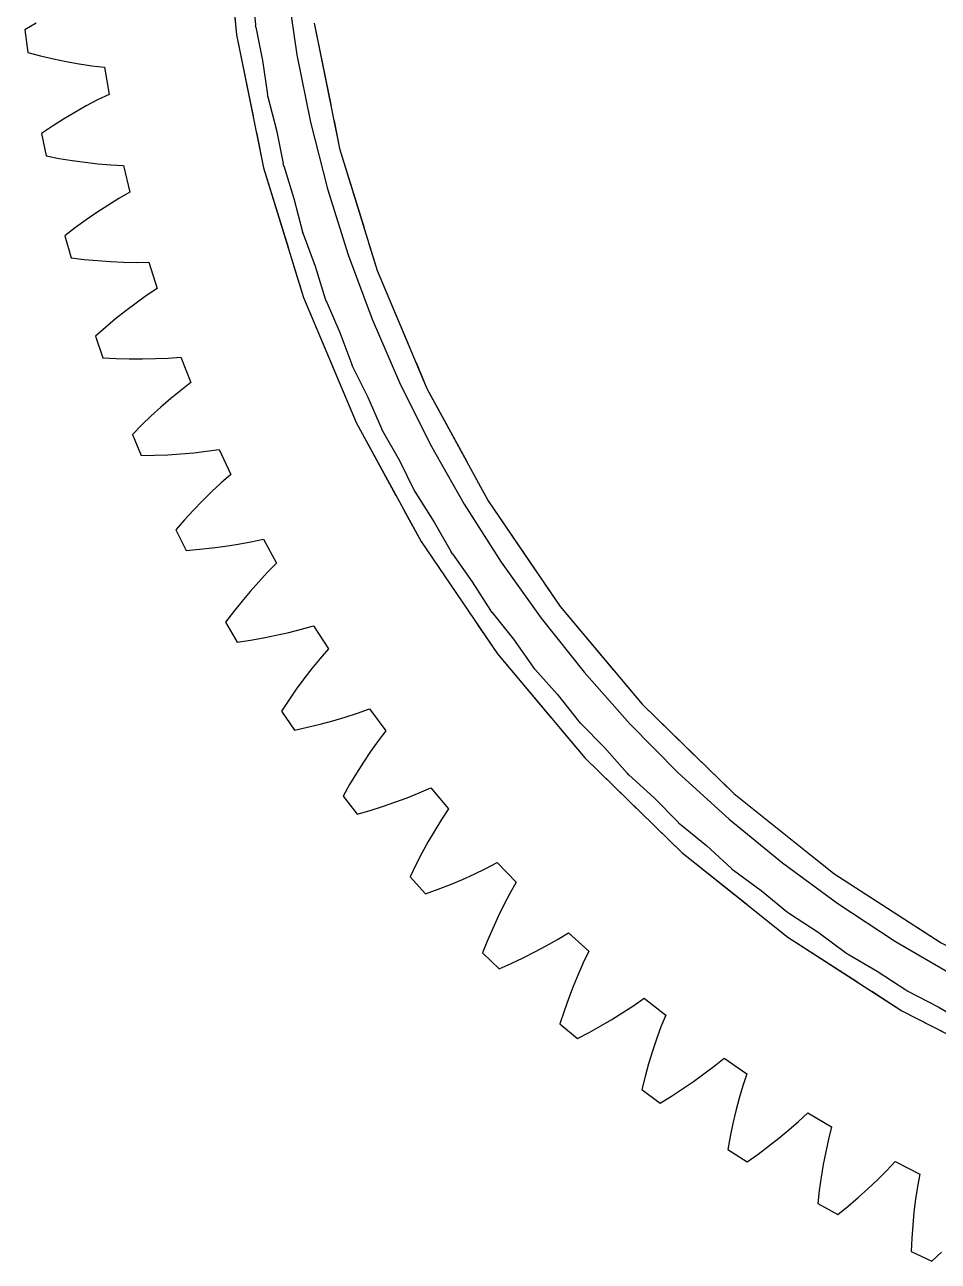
# Model space of a CAD drawing. Header units: millimetres. Extents: x -37 to 135, y -32 to 86.
# Drawn here: x -23.81 to -9.85, y 38.84 to 57.73 of the extents above; entities that cross this region are included whole.
import ezdxf

# ---------------------------------------------------------------- set-up
doc = ezdxf.new("R2010")
doc.units = ezdxf.units.MM
doc.linetypes.add('DASHED', pattern=[1.524, 1.27, -0.254])
doc.layers.add('HIDDEN', color=8, linetype='DASHED')
doc.layers.add('VISIBLE', color=7, linetype='CONTINUOUS')

msp = doc.modelspace()

# ---------------------------------------------------------------- linework, layer by layer
at = {"layer": 'HIDDEN'}
for points in [[(-20.77621, 59.64493), (-20.56973, 57.58144), (-20.15881, 55.54876), (-19.54755, 53.5671), (-18.74201, 51.65615), (-17.75021, 49.8349), (-16.582, 48.12145), (-15.24899, 46.53283), (-13.76443, 45.08483), (-12.14307, 43.79184), (-10.40103, 42.66671), (-8.55562, 41.72062), (-6.62518, 40.96298), (-4.6289, 40.40131), (-2.58661, 40.0412), (-0.51861, 39.88623), (1.55454, 39.93793), (3.61224, 40.19579)], [(-20.33155, 58.25502), (-20.2833, 57.73434)], [(-20.33155, 58.25502), (-20.2833, 57.73434)], [(-19.80179, 58.31825), (-19.64945, 57.2765)], [(-19.80179, 58.31825), (-19.64945, 57.2765)], [(-23.63227, 57.75766), (-23.80865, 57.65719)], [(-23.80865, 57.65719), (-23.7618, 57.30886)], [(-20.2833, 57.73434), (-20.2852, 57.73396)], [(-20.2833, 57.73434), (-20.2852, 57.73396)], [(-20.2852, 57.73396), (-20.28161, 57.71607)], [(-20.2852, 57.73396), (-20.28161, 57.71607)], [(-20.28161, 57.71607), (-20.27992, 57.6979)], [(-20.28161, 57.71607), (-20.27992, 57.6979)], [(-20.278, 57.69808), (-20.27992, 57.6979)], [(-20.278, 57.69808), (-20.27992, 57.6979)], [(-20.278, 57.69808), (-20.17514, 57.18539)], [(-20.278, 57.69808), (-20.17514, 57.18539)], [(-19.38313, 57.76029), (-18.99592, 55.84487), (-18.41992, 53.97752), (-17.66085, 52.17681), (-16.72627, 50.46062), (-15.62544, 48.84601), (-14.36933, 47.34904), (-12.97041, 45.98457), (-11.44258, 44.76616), (-9.80103, 43.70594), (-8.06208, 42.81443), (-6.243, 42.10049), (-4.36187, 41.57122), (-2.43739, 41.23189), (-0.48869, 41.08585), (1.46486, 41.13457), (3.40386, 41.37756)], [(-23.7618, 57.30886), (-23.56515, 57.25856)], [(-23.56515, 57.25856), (-23.36896, 57.21309)], [(-19.64945, 57.2765), (-19.44235, 56.24424)], [(-19.64945, 57.2765), (-19.44235, 56.24424)], [(-23.36896, 57.21309), (-23.17331, 57.17266)], [(-23.17331, 57.17266), (-22.97825, 57.13748)], [(-22.97825, 57.13748), (-22.78389, 57.10785)], [(-22.78389, 57.10785), (-22.59032, 57.08417)], [(-22.59032, 57.08417), (-22.5205, 56.67024)], [(-20.17514, 57.18539), (-20.09948, 56.66799)], [(-20.17514, 57.18539), (-20.09948, 56.66799)], [(-22.69559, 56.58437), (-22.86948, 56.49263)], [(-22.5205, 56.67024), (-22.69559, 56.58437)], [(-20.09948, 56.66799), (-20.10135, 56.66751)], [(-20.09948, 56.66799), (-20.10135, 56.66751)], [(-20.10135, 56.66751), (-20.09682, 56.64984)], [(-20.10135, 56.66751), (-20.09682, 56.64984)], [(-20.09682, 56.64984), (-20.09418, 56.63178)], [(-20.09682, 56.64984), (-20.09418, 56.63178)], [(-20.09227, 56.63206), (-20.09418, 56.63178)], [(-20.09227, 56.63206), (-20.09418, 56.63178)], [(-20.09227, 56.63206), (-19.9625, 56.12552)], [(-20.09227, 56.63206), (-19.9625, 56.12552)], [(-23.0422, 56.39541), (-23.21377, 56.29303)], [(-22.86948, 56.49263), (-23.0422, 56.39541)], [(-23.38419, 56.18573), (-23.55345, 56.0737)], [(-23.21377, 56.29303), (-23.38419, 56.18573)], [(-19.9625, 56.12552), (-19.85964, 55.61283)], [(-19.9625, 56.12552), (-19.85964, 55.61283)], [(-19.44235, 56.24424), (-19.18106, 55.22434)], [(-19.44235, 56.24424), (-19.18106, 55.22434)], [(-23.55345, 56.0737), (-23.48345, 55.72928)], [(-23.48345, 55.72928), (-23.28388, 55.69222)], [(-23.28388, 55.69222), (-23.08509, 55.65997)], [(-23.08509, 55.65997), (-22.88717, 55.63269)], [(-22.88717, 55.63269), (-22.6902, 55.61061)], [(-22.6902, 55.61061), (-22.49429, 55.59404)], [(-22.49429, 55.59404), (-22.29957, 55.58333)], [(-22.29957, 55.58333), (-22.20226, 55.17499)], [(-19.85964, 55.61283), (-19.86148, 55.61225)], [(-19.85964, 55.61283), (-19.86148, 55.61225)], [(-19.86148, 55.61225), (-19.85603, 55.59484)], [(-19.86148, 55.61225), (-19.85603, 55.59484)], [(-19.85603, 55.59484), (-19.85244, 55.57695)], [(-19.85603, 55.59484), (-19.85244, 55.57695)], [(-19.85054, 55.57733), (-19.85244, 55.57695)], [(-19.85054, 55.57733), (-19.85244, 55.57695)], [(-19.85054, 55.57733), (-19.69422, 55.07834)], [(-19.85054, 55.57733), (-19.69422, 55.07834)], [(-19.18106, 55.22434), (-18.86631, 54.21966)], [(-19.18106, 55.22434), (-18.86631, 54.21966)], [(-22.37123, 55.07762), (-22.5386, 54.97447)], [(-22.20226, 55.17499), (-22.37123, 55.07762)], [(-19.69422, 55.07834), (-19.56444, 54.5718)], [(-19.69422, 55.07834), (-19.56444, 54.5718)], [(-22.70444, 54.86593), (-22.86879, 54.75232)], [(-22.5386, 54.97447), (-22.70444, 54.86593)], [(-23.03166, 54.63388), (-23.19307, 54.5108)], [(-22.86879, 54.75232), (-23.03166, 54.63388)], [(-23.19307, 54.5108), (-23.10021, 54.17182)], [(-19.56444, 54.5718), (-19.56625, 54.57112)], [(-19.56444, 54.5718), (-19.56625, 54.57112)], [(-19.56625, 54.57112), (-19.55989, 54.55402)], [(-19.56625, 54.57112), (-19.55989, 54.55402)], [(-19.55989, 54.55402), (-19.55536, 54.53634)], [(-19.55989, 54.55402), (-19.55536, 54.53634)], [(-19.55349, 54.53682), (-19.55536, 54.53634)], [(-19.55349, 54.53682), (-19.55536, 54.53634)], [(-19.55349, 54.53682), (-19.37104, 54.04678)], [(-19.55349, 54.53682), (-19.37104, 54.04678)], [(-23.10021, 54.17182), (-22.89861, 54.14817)], [(-22.89861, 54.14817), (-22.69812, 54.12927)], [(-22.69812, 54.12927), (-22.49882, 54.11527)], [(-22.49882, 54.11527), (-22.30081, 54.1064)], [(-22.30081, 54.1064), (-22.10424, 54.10294)], [(-22.10424, 54.10294), (-21.90923, 54.10527)], [(-21.90923, 54.10527), (-21.78487, 53.70434)], [(-19.37104, 54.04678), (-19.21472, 53.54779)], [(-19.37104, 54.04678), (-19.21472, 53.54779)], [(-18.86631, 54.21966), (-18.49898, 53.23299)], [(-18.86631, 54.21966), (-18.49898, 53.23299)], [(-21.78487, 53.70434), (-21.94695, 53.5959)], [(-22.10706, 53.4818), (-22.26528, 53.36243)], [(-21.94695, 53.5959), (-22.10706, 53.4818)], [(-19.21472, 53.54779), (-19.21649, 53.54702)], [(-19.21472, 53.54779), (-19.21649, 53.54702)], [(-19.21649, 53.54702), (-19.20923, 53.53028)], [(-19.21649, 53.54702), (-19.20923, 53.53028)], [(-19.20923, 53.53028), (-19.20378, 53.51287)], [(-19.20923, 53.53028), (-19.20378, 53.51287)], [(-19.20193, 53.51344), (-19.20378, 53.51287)], [(-19.20193, 53.51344), (-19.20378, 53.51287)], [(-19.20193, 53.51344), (-18.99388, 53.03371)], [(-19.20193, 53.51344), (-18.99388, 53.03371)], [(-22.26528, 53.36243), (-22.42167, 53.2381)], [(-22.57627, 53.10904), (-22.7291, 52.97545)], [(-22.42167, 53.2381), (-22.57627, 53.10904)], [(-18.49898, 53.23299), (-18.08008, 52.26708)], [(-18.49898, 53.23299), (-18.08008, 52.26708)], [(-22.7291, 52.97545), (-22.61381, 52.64343)], [(-18.99388, 53.03371), (-18.81144, 52.54367)], [(-18.99388, 53.03371), (-18.81144, 52.54367)], [(-22.61381, 52.64343), (-22.41108, 52.63331)], [(-22.41108, 52.63331), (-22.20977, 52.62783)], [(-22.20977, 52.62783), (-22.00998, 52.62718)], [(-22.00998, 52.62718), (-21.81182, 52.63155)], [(-21.81182, 52.63155), (-21.61545, 52.64124)], [(-21.61545, 52.64124), (-21.42104, 52.65658)], [(-21.42104, 52.65658), (-21.27017, 52.26486)], [(-18.81144, 52.54367), (-18.81317, 52.54281)], [(-18.81144, 52.54367), (-18.81317, 52.54281)], [(-18.81317, 52.54281), (-18.80504, 52.52647)], [(-18.81317, 52.54281), (-18.80504, 52.52647)], [(-18.80504, 52.52647), (-18.79867, 52.50937)], [(-18.80504, 52.52647), (-18.79867, 52.50937)], [(-18.79686, 52.51005), (-18.79867, 52.50937)], [(-18.79686, 52.51005), (-18.79867, 52.50937)], [(-18.79686, 52.51005), (-18.56378, 52.04196)], [(-18.79686, 52.51005), (-18.56378, 52.04196)], [(-21.27017, 52.26486), (-21.42465, 52.14583)], [(-18.08008, 52.26708), (-17.61079, 51.32463)], [(-18.08008, 52.26708), (-17.61079, 51.32463)], [(-21.57678, 52.02129), (-21.72668, 51.89162)], [(-21.42465, 52.14583), (-21.57678, 52.02129)], [(-18.56378, 52.04196), (-18.35573, 51.56223)], [(-18.56378, 52.04196), (-18.35573, 51.56223)], [(-21.72668, 51.89162), (-21.87442, 51.75712)], [(-22.02005, 51.61802), (-22.16361, 51.47452)], [(-21.87442, 51.75712), (-22.02005, 51.61802)], [(-22.16361, 51.47452), (-22.0264, 51.15095)], [(-18.35573, 51.56223), (-18.35741, 51.56128)], [(-18.35573, 51.56223), (-18.35741, 51.56128)], [(-18.35741, 51.56128), (-18.34843, 51.54539)], [(-18.35741, 51.56128), (-18.34843, 51.54539)], [(-18.34843, 51.54539), (-18.34117, 51.52865)], [(-18.34843, 51.54539), (-18.34117, 51.52865)], [(-18.33939, 51.52942), (-18.34117, 51.52865)], [(-18.33939, 51.52942), (-18.34117, 51.52865)], [(-18.33939, 51.52942), (-18.08194, 51.07429)], [(-18.33939, 51.52942), (-18.08194, 51.07429)], [(-21.22542, 51.19266), (-21.03013, 51.21544)], [(-21.03013, 51.21544), (-20.83718, 51.24374)], [(-20.83718, 51.24374), (-20.66048, 50.86296)], [(-17.61079, 51.32463), (-17.09242, 50.40825)], [(-17.61079, 51.32463), (-17.09242, 50.40825)], [(-22.0264, 51.15095), (-21.82345, 51.15438)], [(-21.82345, 51.15438), (-21.62222, 51.16237)], [(-21.62222, 51.16237), (-21.42283, 51.17506)], [(-21.42283, 51.17506), (-21.22542, 51.19266)], [(-18.08194, 51.07429), (-17.84886, 50.60621)], [(-18.08194, 51.07429), (-17.84886, 50.60621)], [(-20.66048, 50.86296), (-20.80667, 50.73389)], [(-20.80667, 50.73389), (-20.95014, 50.59946)], [(-21.09104, 50.46007), (-21.22947, 50.316)], [(-20.95014, 50.59946), (-21.09104, 50.46007)], [(-17.84886, 50.60621), (-17.85049, 50.60517)], [(-17.84886, 50.60621), (-17.85049, 50.60517)], [(-17.85049, 50.60517), (-17.84068, 50.58978)], [(-17.85049, 50.60517), (-17.84068, 50.58978)], [(-17.84068, 50.58978), (-17.83255, 50.57345)], [(-17.84068, 50.58978), (-17.83255, 50.57345)], [(-17.83082, 50.57431), (-17.83255, 50.57345)], [(-17.83082, 50.57431), (-17.83255, 50.57345)], [(-17.83082, 50.57431), (-17.5497, 50.1334)], [(-17.83082, 50.57431), (-17.5497, 50.1334)], [(-21.22947, 50.316), (-21.36548, 50.16748)], [(-17.09242, 50.40825), (-16.52641, 49.52051)], [(-17.09242, 50.40825), (-16.52641, 49.52051)], [(-21.36548, 50.16748), (-21.49914, 50.01472)], [(-17.5497, 50.1334), (-17.29224, 49.67827)], [(-17.5497, 50.1334), (-17.29224, 49.67827)], [(-21.49914, 50.01472), (-21.34062, 49.70103)], [(-21.34062, 49.70103), (-21.13835, 49.71801)], [(-21.13835, 49.71801), (-20.93811, 49.73942)], [(-20.93811, 49.73942), (-20.74001, 49.7654)], [(-20.74001, 49.7654), (-20.54421, 49.79615)], [(-20.54421, 49.79615), (-20.35088, 49.83192)], [(-20.35088, 49.83192), (-20.16025, 49.87304)], [(-20.16025, 49.87304), (-19.95852, 49.50492)], [(-17.29224, 49.67827), (-17.29382, 49.67715)], [(-17.29224, 49.67827), (-17.29382, 49.67715)], [(-17.29382, 49.67715), (-17.28321, 49.6623)], [(-17.29382, 49.67715), (-17.28321, 49.6623)], [(-17.28321, 49.6623), (-17.27422, 49.64642)], [(-17.28321, 49.6623), (-17.27422, 49.64642)], [(-17.27254, 49.64737), (-17.27422, 49.64642)], [(-17.27254, 49.64737), (-17.27422, 49.64642)], [(-17.27254, 49.64737), (-16.96854, 49.22191)], [(-17.27254, 49.64737), (-16.96854, 49.22191)], [(-16.52641, 49.52051), (-15.91434, 48.66388)], [(-16.52641, 49.52051), (-15.91434, 48.66388)], [(-20.09575, 49.36637), (-20.22993, 49.22266)], [(-19.95852, 49.50492), (-20.09575, 49.36637)], [(-20.22993, 49.22266), (-20.3612, 49.07417)], [(-16.96854, 49.22191), (-16.68743, 48.781)], [(-16.96854, 49.22191), (-16.68743, 48.781)], [(-20.3612, 49.07417), (-20.4897, 48.92117)], [(-20.61549, 48.76391), (-20.73864, 48.60256)], [(-20.4897, 48.92117), (-20.61549, 48.76391)], [(-16.68743, 48.781), (-16.68894, 48.77979)], [(-16.68743, 48.781), (-16.68894, 48.77979)], [(-16.68894, 48.77979), (-16.67756, 48.76553)], [(-16.68894, 48.77979), (-16.67756, 48.76553)], [(-16.67756, 48.76553), (-16.66775, 48.75014)], [(-16.67756, 48.76553), (-16.66775, 48.75014)], [(-20.73864, 48.60256), (-20.55953, 48.30015)], [(-16.66612, 48.75118), (-16.66775, 48.75014)], [(-16.66612, 48.75118), (-16.66775, 48.75014)], [(-16.66612, 48.75118), (-16.3401, 48.34236)], [(-16.66612, 48.75118), (-16.3401, 48.34236)], [(-15.91434, 48.66388), (-15.25791, 47.84074)], [(-15.91434, 48.66388), (-15.25791, 47.84074)], [(-20.16048, 48.36534), (-19.96456, 48.4045)], [(-19.96456, 48.4045), (-19.77125, 48.44826)], [(-19.77125, 48.44826), (-19.58074, 48.49686)], [(-19.58074, 48.49686), (-19.39329, 48.55062)], [(-19.39329, 48.55062), (-19.16741, 48.1968)], [(-20.55953, 48.30015), (-20.35885, 48.33061)], [(-20.35885, 48.33061), (-20.16048, 48.36534)], [(-19.16741, 48.1968), (-19.29509, 48.04939)], [(-16.3401, 48.34236), (-16.0361, 47.9169)], [(-16.3401, 48.34236), (-16.0361, 47.9169)], [(-19.29509, 48.04939), (-19.41937, 47.89704)], [(-19.41937, 47.89704), (-19.54043, 47.74011)], [(-16.0361, 47.9169), (-16.03755, 47.91562)], [(-16.0361, 47.9169), (-16.03755, 47.91562)], [(-16.03755, 47.91562), (-16.02543, 47.90197)], [(-16.03755, 47.91562), (-16.02543, 47.90197)], [(-16.02543, 47.90197), (-16.01482, 47.88712)], [(-16.02543, 47.90197), (-16.01482, 47.88712)], [(-16.01325, 47.88825), (-16.01482, 47.88712)], [(-16.01325, 47.88825), (-16.01482, 47.88712)], [(-16.01325, 47.88825), (-15.6661, 47.4972)], [(-16.01325, 47.88825), (-15.6661, 47.4972)], [(-15.25791, 47.84074), (-14.55895, 47.05339)], [(-15.25791, 47.84074), (-14.55895, 47.05339)], [(-19.54043, 47.74011), (-19.65842, 47.57888)], [(-19.65842, 47.57888), (-19.77342, 47.41356)], [(-15.6661, 47.4972), (-15.34008, 47.08838)], [(-15.6661, 47.4972), (-15.34008, 47.08838)], [(-19.77342, 47.41356), (-19.88552, 47.24434)], [(-19.88552, 47.24434), (-19.68661, 46.95458)], [(-18.72315, 47.21622), (-18.5397, 47.28238)], [(-18.5397, 47.28238), (-18.2907, 46.94444)], [(-19.29281, 47.04628), (-19.09994, 47.09843)], [(-19.09994, 47.09843), (-18.90999, 47.155)], [(-18.90999, 47.155), (-18.72315, 47.21622)], [(-15.34008, 47.08838), (-15.34146, 47.08702)], [(-15.34008, 47.08838), (-15.34146, 47.08702)], [(-15.34146, 47.08702), (-15.32864, 47.07403)], [(-15.34146, 47.08702), (-15.32864, 47.07403)], [(-15.32864, 47.07403), (-15.31726, 47.05977)], [(-15.32864, 47.07403), (-15.31726, 47.05977)], [(-15.31575, 47.06097), (-15.31726, 47.05977)], [(-15.31575, 47.06097), (-15.31726, 47.05977)], [(-15.31575, 47.06097), (-14.94845, 46.68879)], [(-15.31575, 47.06097), (-14.94845, 46.68879)], [(-14.55895, 47.05339), (-13.81942, 46.30403)], [(-14.55895, 47.05339), (-13.81942, 46.30403)], [(-19.68661, 46.95458), (-19.48841, 46.99837)], [(-19.48841, 46.99837), (-19.29281, 47.04628)], [(-18.2907, 46.94444), (-18.40825, 46.78883)], [(-18.40825, 46.78883), (-18.52207, 46.62852)], [(-14.94845, 46.68879), (-14.6013, 46.29774)], [(-14.94845, 46.68879), (-14.6013, 46.29774)], [(-18.52207, 46.62852), (-18.63238, 46.46385)], [(-18.63238, 46.46385), (-18.73933, 46.2951)], [(-14.6013, 46.29774), (-14.60261, 46.29632)], [(-14.6013, 46.29774), (-14.60261, 46.29632)], [(-14.60261, 46.29632), (-14.58912, 46.28402)], [(-14.60261, 46.29632), (-14.58912, 46.28402)], [(-13.81942, 46.30403), (-13.04137, 45.59474)], [(-13.81942, 46.30403), (-13.04137, 45.59474)], [(-18.84304, 46.12247), (-18.94359, 45.94614)], [(-18.73933, 46.2951), (-18.84304, 46.12247)], [(-14.58912, 46.28402), (-14.57701, 46.27038)], [(-14.58912, 46.28402), (-14.57701, 46.27038)], [(-14.57556, 46.27166), (-14.57701, 46.27038)], [(-14.57556, 46.27166), (-14.57701, 46.27038)], [(-14.57556, 46.27166), (-14.18913, 45.91938)], [(-14.57556, 46.27166), (-14.18913, 45.91938)], [(-18.94359, 45.94614), (-18.72577, 45.67031)], [(-18.15002, 45.85303), (-17.96426, 45.92216)], [(-17.96426, 45.92216), (-17.78194, 45.99572)], [(-17.78194, 45.99572), (-17.60332, 46.07399)], [(-17.60332, 46.07399), (-17.3323, 45.75343)], [(-14.18913, 45.91938), (-13.82183, 45.5472)], [(-14.18913, 45.91938), (-13.82183, 45.5472)], [(-18.53094, 45.72725), (-18.33897, 45.78811)], [(-18.33897, 45.78811), (-18.15002, 45.85303)], [(-17.3323, 45.75343), (-17.43919, 45.59032)], [(-18.72577, 45.67031), (-18.53094, 45.72725)], [(-17.43919, 45.59032), (-17.54205, 45.42277)], [(-13.82183, 45.5472), (-13.82306, 45.54571)], [(-13.82183, 45.5472), (-13.82306, 45.54571)], [(-13.82306, 45.54571), (-13.80894, 45.53414)], [(-13.82306, 45.54571), (-13.80894, 45.53414)], [(-13.04137, 45.59474), (-12.22697, 44.92751)], [(-13.04137, 45.59474), (-12.22697, 44.92751)], [(-17.54205, 45.42277), (-17.64112, 45.2511)], [(-13.80894, 45.53414), (-13.79612, 45.52115)], [(-13.80894, 45.53414), (-13.79612, 45.52115)], [(-13.79475, 45.52251), (-13.79612, 45.52115)], [(-13.79475, 45.52251), (-13.79612, 45.52115)], [(-13.79475, 45.52251), (-13.39026, 45.19112)], [(-13.79475, 45.52251), (-13.39026, 45.19112)], [(-17.64112, 45.2511), (-17.73656, 45.07558)], [(-13.39026, 45.19112), (-13.00383, 44.83884)], [(-13.39026, 45.19112), (-13.00383, 44.83884)], [(-17.73656, 45.07558), (-17.82851, 44.8964)], [(-17.82851, 44.8964), (-17.91705, 44.71376)], [(-16.93831, 44.75524), (-16.7613, 44.84082)], [(-16.7613, 44.84082), (-16.58831, 44.93084)], [(-16.58831, 44.93084), (-16.29649, 44.6291)], [(-13.00383, 44.83884), (-13.00498, 44.83728)], [(-13.00383, 44.83884), (-13.00498, 44.83728)], [(-13.00498, 44.83728), (-12.99027, 44.82648)], [(-13.00498, 44.83728), (-12.99027, 44.82648)], [(-12.99027, 44.82648), (-12.97679, 44.81418)], [(-12.99027, 44.82648), (-12.97679, 44.81418)], [(-12.97548, 44.81561), (-12.97679, 44.81418)], [(-12.97548, 44.81561), (-12.97679, 44.81418)], [(-12.97548, 44.81561), (-12.55408, 44.50603)], [(-12.97548, 44.81561), (-12.55408, 44.50603)], [(-12.22697, 44.92751), (-11.37849, 44.30418)], [(-12.22697, 44.92751), (-11.37849, 44.30418)], [(-17.91705, 44.71376), (-17.68129, 44.45309)], [(-17.4907, 44.52291), (-17.30323, 44.59646)], [(-17.30323, 44.59646), (-17.11903, 44.67385)], [(-17.11903, 44.67385), (-16.93831, 44.75524)], [(-16.29649, 44.6291), (-16.39224, 44.45921)], [(-17.68129, 44.45309), (-17.4907, 44.52291)], [(-16.39224, 44.45921), (-16.48368, 44.28516)], [(-12.55408, 44.50603), (-12.14959, 44.17464)], [(-12.55408, 44.50603), (-12.14959, 44.17464)], [(-16.48368, 44.28516), (-16.57106, 44.10726)], [(-11.37849, 44.30418), (-10.49829, 43.7265)], [(-11.37849, 44.30418), (-10.49829, 43.7265)], [(-16.57106, 44.10726), (-16.65457, 43.92576)], [(-12.14959, 44.17464), (-12.15065, 44.17302)], [(-12.14959, 44.17464), (-12.15065, 44.17302)], [(-12.15065, 44.17302), (-12.1354, 44.16301)], [(-12.15065, 44.17302), (-12.1354, 44.16301)], [(-12.1354, 44.16301), (-12.12128, 44.15144)], [(-12.1354, 44.16301), (-12.12128, 44.15144)], [(-12.12006, 44.15294), (-12.12128, 44.15144)], [(-12.12006, 44.15294), (-12.12128, 44.15144)], [(-12.12006, 44.15294), (-11.6829, 43.86603)], [(-12.12006, 44.15294), (-11.6829, 43.86603)], [(-16.65457, 43.92576), (-16.73434, 43.74084)], [(-15.66581, 43.75666), (-15.49922, 43.85804)], [(-15.49922, 43.85804), (-15.18789, 43.57646)], [(-11.6829, 43.86603), (-11.26149, 43.55644)], [(-11.6829, 43.86603), (-11.26149, 43.55644)], [(-16.73434, 43.74084), (-16.81049, 43.55269)], [(-16.01159, 43.56618), (-15.83671, 43.65945)], [(-15.83671, 43.65945), (-15.66581, 43.75666)], [(-10.49829, 43.7265), (-9.58884, 43.19608)], [(-10.49829, 43.7265), (-9.58884, 43.19608)], [(-16.81049, 43.55269), (-16.55785, 43.30835)], [(-16.37235, 43.39075), (-16.1902, 43.47665)], [(-16.1902, 43.47665), (-16.01159, 43.56618)], [(-15.18789, 43.57646), (-15.27209, 43.40056)], [(-11.26149, 43.55644), (-11.26246, 43.55477)], [(-11.26149, 43.55644), (-11.26246, 43.55477)], [(-11.26246, 43.55477), (-11.2467, 43.54558)], [(-11.26246, 43.55477), (-11.2467, 43.54558)], [(-11.2467, 43.54558), (-11.23199, 43.53477)], [(-11.2467, 43.54558), (-11.23199, 43.53477)], [(-11.23085, 43.53633), (-11.23199, 43.53477)], [(-11.23085, 43.53633), (-11.23199, 43.53477)], [(-11.23085, 43.53633), (-10.77916, 43.27289)], [(-11.23085, 43.53633), (-10.77916, 43.27289)], [(-16.55785, 43.30835), (-16.37235, 43.39075)], [(-15.27209, 43.40056), (-15.3517, 43.22079)], [(-10.77916, 43.27289), (-10.342, 42.98598)], [(-10.77916, 43.27289), (-10.342, 42.98598)], [(-15.3517, 43.22079), (-15.427, 43.03745)], [(-15.427, 43.03745), (-15.4982, 42.85077)], [(-10.342, 42.98598), (-10.34288, 42.98426)], [(-10.342, 42.98598), (-10.34288, 42.98426)], [(-10.34288, 42.98426), (-10.32665, 42.97591)], [(-10.34288, 42.98426), (-10.32665, 42.97591)], [(-10.32665, 42.97591), (-10.3114, 42.9659)], [(-10.32665, 42.97591), (-10.3114, 42.9659)], [(-10.31034, 42.96752), (-10.3114, 42.9659)], [(-10.31034, 42.96752), (-10.3114, 42.9659)], [(-10.31034, 42.96752), (-9.84537, 42.72828)], [(-10.31034, 42.96752), (-9.84537, 42.72828)], [(-15.4982, 42.85077), (-15.56544, 42.66094)], [(-14.66437, 42.63969), (-14.50035, 42.74809)], [(-14.50035, 42.74809), (-14.3409, 42.86037)], [(-14.3409, 42.86037), (-14.01146, 42.60022)], [(-9.84537, 42.72828), (-9.39368, 42.46484)], [(-9.84537, 42.72828), (-9.39368, 42.46484)], [(-15.56544, 42.66094), (-15.62885, 42.46812)], [(-15.00487, 42.43369), (-14.83263, 42.53494)], [(-14.83263, 42.53494), (-14.66437, 42.63969)], [(-14.01146, 42.60022), (-14.08372, 42.41908)], [(-15.62885, 42.46812), (-15.36045, 42.24121)], [(-15.36045, 42.24121), (-15.18087, 42.33581)], [(-15.18087, 42.33581), (-15.00487, 42.43369)], [(-14.08372, 42.41908), (-14.15115, 42.2344)], [(-14.15115, 42.2344), (-14.21404, 42.04644)], [(-14.21404, 42.04644), (-14.2726, 41.85542)], [(-14.2726, 41.85542), (-14.32702, 41.66153)], [(-13.42654, 41.70051), (-13.27013, 41.81963)], [(-13.27013, 41.81963), (-13.11853, 41.9423)], [(-13.11853, 41.9423), (-12.77246, 41.70474)], [(-14.32702, 41.66153), (-14.37741, 41.46491)], [(-13.75252, 41.47222), (-13.58743, 41.58476)], [(-13.58743, 41.58476), (-13.42654, 41.70051)], [(-12.77246, 41.70474), (-12.83245, 41.51918)], [(-14.37741, 41.46491), (-14.09445, 41.25642)], [(-13.92159, 41.36281), (-13.75252, 41.47222)], [(-12.83245, 41.51918), (-12.88739, 41.3304)], [(-14.09445, 41.25642), (-13.92159, 41.36281)], [(-12.88739, 41.3304), (-12.93759, 41.13866)], [(-12.93759, 41.13866), (-12.98327, 40.94416)], [(-11.98064, 40.9754), (-11.83758, 41.10793)], [(-11.83758, 41.10793), (-11.4764, 40.89401)], [(-12.98327, 40.94416), (-13.02461, 40.74706)], [(-12.28155, 40.71986), (-12.12875, 40.8461)], [(-12.12875, 40.8461), (-11.98064, 40.9754)], [(-11.4764, 40.89401), (-11.52387, 40.70486)], [(-13.02461, 40.74706), (-13.06176, 40.54751)], [(-12.43875, 40.59655), (-12.28155, 40.71986)], [(-11.52387, 40.70486), (-11.56608, 40.51283)], [(-13.06176, 40.54751), (-12.76551, 40.35839)], [(-12.76551, 40.35839), (-12.60013, 40.47609)], [(-12.60013, 40.47609), (-12.43875, 40.59655)], [(-11.56608, 40.51283), (-11.60336, 40.31817)], [(-11.60336, 40.31817), (-11.63594, 40.12105)], [(-10.63764, 40.21919), (-10.50375, 40.36098)], [(-10.50375, 40.36098), (-10.12909, 40.17166)], [(-11.63594, 40.12105), (-11.66403, 39.92163)], [(-10.92081, 39.94412), (-10.77678, 40.08029)], [(-10.77678, 40.08029), (-10.63764, 40.21919)], [(-10.12909, 40.17166), (-10.16382, 39.97976)], [(-11.66403, 39.92163), (-11.68776, 39.72005)], [(-11.06942, 39.81059), (-10.92081, 39.94412)], [(-10.16382, 39.97976), (-10.19311, 39.78534)], [(-11.68776, 39.72005), (-11.37954, 39.55114)], [(-11.2224, 39.67961), (-11.06942, 39.81059)], [(-10.19311, 39.78534), (-10.2173, 39.58863)], [(-11.37954, 39.55114), (-11.2224, 39.67961)], [(-10.2173, 39.58863), (-10.23665, 39.38977)], [(-10.23665, 39.38977), (-10.25135, 39.18892)], [(-10.25135, 39.18892), (-10.26157, 38.9862)], [(-10.26157, 38.9862), (-9.94276, 38.83826)], [(-9.94276, 38.83826), (-9.79455, 38.97694)]]:
    msp.add_lwpolyline(points, dxfattribs=at)
at = {"layer": 'VISIBLE'}
for points in [[(-20.77621, 59.64493), (-20.56973, 57.58144), (-20.15881, 55.54876), (-19.54755, 53.5671), (-18.74201, 51.65615), (-17.75021, 49.8349), (-16.582, 48.12145), (-15.24899, 46.53283), (-13.76443, 45.08483), (-12.14307, 43.79184), (-10.40103, 42.66671), (-8.55562, 41.72062), (-6.62518, 40.96298), (-4.6289, 40.40131), (-2.58661, 40.0412), (-0.51861, 39.88623), (1.55454, 39.93793), (3.61224, 40.19579)], [(-23.63227, 57.75766), (-23.80865, 57.65719)], [(-23.80865, 57.65719), (-23.7618, 57.30886)], [(-19.38313, 57.76029), (-18.99592, 55.84487), (-18.41992, 53.97752), (-17.66085, 52.17681), (-16.72627, 50.46062), (-15.62544, 48.84601), (-14.36933, 47.34904), (-12.97041, 45.98457), (-11.44258, 44.76616), (-9.80103, 43.70594), (-8.06208, 42.81443), (-6.243, 42.10049), (-4.36187, 41.57122), (-2.43739, 41.23189), (-0.48869, 41.08585), (1.46486, 41.13457), (3.40386, 41.37756)], [(-23.7618, 57.30886), (-23.56515, 57.25856)], [(-23.56515, 57.25856), (-23.36896, 57.21309)], [(-23.36896, 57.21309), (-23.17331, 57.17266)], [(-23.17331, 57.17266), (-22.97825, 57.13748)], [(-22.97825, 57.13748), (-22.78389, 57.10785)], [(-22.78389, 57.10785), (-22.59032, 57.08417)], [(-22.59032, 57.08417), (-22.5205, 56.67024)], [(-22.69559, 56.58437), (-22.86948, 56.49263)], [(-22.5205, 56.67024), (-22.69559, 56.58437)], [(-23.0422, 56.39541), (-23.21377, 56.29303)], [(-22.86948, 56.49263), (-23.0422, 56.39541)], [(-23.38419, 56.18573), (-23.55345, 56.0737)], [(-23.21377, 56.29303), (-23.38419, 56.18573)], [(-23.55345, 56.0737), (-23.48345, 55.72928)], [(-23.48345, 55.72928), (-23.28388, 55.69222)], [(-23.28388, 55.69222), (-23.08509, 55.65997)], [(-23.08509, 55.65997), (-22.88717, 55.63269)], [(-22.88717, 55.63269), (-22.6902, 55.61061)], [(-22.6902, 55.61061), (-22.49429, 55.59404)], [(-22.49429, 55.59404), (-22.29957, 55.58333)], [(-22.29957, 55.58333), (-22.20226, 55.17499)], [(-22.37123, 55.07762), (-22.5386, 54.97447)], [(-22.20226, 55.17499), (-22.37123, 55.07762)], [(-22.70444, 54.86593), (-22.86879, 54.75232)], [(-22.5386, 54.97447), (-22.70444, 54.86593)], [(-23.03166, 54.63388), (-23.19307, 54.5108)], [(-22.86879, 54.75232), (-23.03166, 54.63388)], [(-23.19307, 54.5108), (-23.10021, 54.17182)], [(-23.10021, 54.17182), (-22.89861, 54.14817)], [(-22.89861, 54.14817), (-22.69812, 54.12927)], [(-22.69812, 54.12927), (-22.49882, 54.11527)], [(-22.49882, 54.11527), (-22.30081, 54.1064)], [(-22.30081, 54.1064), (-22.10424, 54.10294)], [(-22.10424, 54.10294), (-21.90923, 54.10527)], [(-21.90923, 54.10527), (-21.78487, 53.70434)], [(-21.78487, 53.70434), (-21.94695, 53.5959)], [(-22.10706, 53.4818), (-22.26528, 53.36243)], [(-21.94695, 53.5959), (-22.10706, 53.4818)], [(-22.26528, 53.36243), (-22.42167, 53.2381)], [(-22.57627, 53.10904), (-22.7291, 52.97545)], [(-22.42167, 53.2381), (-22.57627, 53.10904)], [(-22.7291, 52.97545), (-22.61381, 52.64343)], [(-22.61381, 52.64343), (-22.41108, 52.63331)], [(-22.41108, 52.63331), (-22.20977, 52.62783)], [(-22.20977, 52.62783), (-22.00998, 52.62718)], [(-22.00998, 52.62718), (-21.81182, 52.63155)], [(-21.81182, 52.63155), (-21.61545, 52.64124)], [(-21.61545, 52.64124), (-21.42104, 52.65658)], [(-21.42104, 52.65658), (-21.27017, 52.26486)], [(-21.27017, 52.26486), (-21.42465, 52.14583)], [(-21.57678, 52.02129), (-21.72668, 51.89162)], [(-21.42465, 52.14583), (-21.57678, 52.02129)], [(-21.72668, 51.89162), (-21.87442, 51.75712)], [(-22.02005, 51.61802), (-22.16361, 51.47452)], [(-21.87442, 51.75712), (-22.02005, 51.61802)], [(-22.16361, 51.47452), (-22.0264, 51.15095)], [(-21.22542, 51.19266), (-21.03013, 51.21544)], [(-21.03013, 51.21544), (-20.83718, 51.24374)], [(-20.83718, 51.24374), (-20.66048, 50.86296)], [(-22.0264, 51.15095), (-21.82345, 51.15438)], [(-21.82345, 51.15438), (-21.62222, 51.16237)], [(-21.62222, 51.16237), (-21.42283, 51.17506)], [(-21.42283, 51.17506), (-21.22542, 51.19266)], [(-20.66048, 50.86296), (-20.80667, 50.73389)], [(-20.80667, 50.73389), (-20.95014, 50.59946)], [(-21.09104, 50.46007), (-21.22947, 50.316)], [(-20.95014, 50.59946), (-21.09104, 50.46007)], [(-21.22947, 50.316), (-21.36548, 50.16748)], [(-21.36548, 50.16748), (-21.49914, 50.01472)], [(-21.49914, 50.01472), (-21.34062, 49.70103)], [(-21.34062, 49.70103), (-21.13835, 49.71801)], [(-21.13835, 49.71801), (-20.93811, 49.73942)], [(-20.93811, 49.73942), (-20.74001, 49.7654)], [(-20.74001, 49.7654), (-20.54421, 49.79615)], [(-20.54421, 49.79615), (-20.35088, 49.83192)], [(-20.35088, 49.83192), (-20.16025, 49.87304)], [(-20.16025, 49.87304), (-19.95852, 49.50492)], [(-20.09575, 49.36637), (-20.22993, 49.22266)], [(-19.95852, 49.50492), (-20.09575, 49.36637)], [(-20.22993, 49.22266), (-20.3612, 49.07417)], [(-20.3612, 49.07417), (-20.4897, 48.92117)], [(-20.61549, 48.76391), (-20.73864, 48.60256)], [(-20.4897, 48.92117), (-20.61549, 48.76391)], [(-20.73864, 48.60256), (-20.55953, 48.30015)], [(-20.16048, 48.36534), (-19.96456, 48.4045)], [(-19.96456, 48.4045), (-19.77125, 48.44826)], [(-19.77125, 48.44826), (-19.58074, 48.49686)], [(-19.58074, 48.49686), (-19.39329, 48.55062)], [(-19.39329, 48.55062), (-19.16741, 48.1968)], [(-20.55953, 48.30015), (-20.35885, 48.33061)], [(-20.35885, 48.33061), (-20.16048, 48.36534)], [(-19.16741, 48.1968), (-19.29509, 48.04939)], [(-19.29509, 48.04939), (-19.41937, 47.89704)], [(-19.41937, 47.89704), (-19.54043, 47.74011)], [(-19.54043, 47.74011), (-19.65842, 47.57888)], [(-19.65842, 47.57888), (-19.77342, 47.41356)], [(-19.77342, 47.41356), (-19.88552, 47.24434)], [(-19.88552, 47.24434), (-19.68661, 46.95458)], [(-18.72315, 47.21622), (-18.5397, 47.28238)], [(-18.5397, 47.28238), (-18.2907, 46.94444)], [(-19.29281, 47.04628), (-19.09994, 47.09843)], [(-19.09994, 47.09843), (-18.90999, 47.155)], [(-18.90999, 47.155), (-18.72315, 47.21622)], [(-19.68661, 46.95458), (-19.48841, 46.99837)], [(-19.48841, 46.99837), (-19.29281, 47.04628)], [(-18.2907, 46.94444), (-18.40825, 46.78883)], [(-18.40825, 46.78883), (-18.52207, 46.62852)], [(-18.52207, 46.62852), (-18.63238, 46.46385)], [(-18.63238, 46.46385), (-18.73933, 46.2951)], [(-18.84304, 46.12247), (-18.94359, 45.94614)], [(-18.73933, 46.2951), (-18.84304, 46.12247)], [(-18.94359, 45.94614), (-18.72577, 45.67031)], [(-18.15002, 45.85303), (-17.96426, 45.92216)], [(-17.96426, 45.92216), (-17.78194, 45.99572)], [(-17.78194, 45.99572), (-17.60332, 46.07399)], [(-17.60332, 46.07399), (-17.3323, 45.75343)], [(-18.53094, 45.72725), (-18.33897, 45.78811)], [(-18.33897, 45.78811), (-18.15002, 45.85303)], [(-17.3323, 45.75343), (-17.43919, 45.59032)], [(-18.72577, 45.67031), (-18.53094, 45.72725)], [(-17.43919, 45.59032), (-17.54205, 45.42277)], [(-17.54205, 45.42277), (-17.64112, 45.2511)], [(-17.64112, 45.2511), (-17.73656, 45.07558)], [(-17.73656, 45.07558), (-17.82851, 44.8964)], [(-17.82851, 44.8964), (-17.91705, 44.71376)], [(-16.93831, 44.75524), (-16.7613, 44.84082)], [(-16.7613, 44.84082), (-16.58831, 44.93084)], [(-16.58831, 44.93084), (-16.29649, 44.6291)], [(-17.91705, 44.71376), (-17.68129, 44.45309)], [(-17.4907, 44.52291), (-17.30323, 44.59646)], [(-17.30323, 44.59646), (-17.11903, 44.67385)], [(-17.11903, 44.67385), (-16.93831, 44.75524)], [(-16.29649, 44.6291), (-16.39224, 44.45921)], [(-17.68129, 44.45309), (-17.4907, 44.52291)], [(-16.39224, 44.45921), (-16.48368, 44.28516)], [(-16.48368, 44.28516), (-16.57106, 44.10726)], [(-16.57106, 44.10726), (-16.65457, 43.92576)], [(-16.65457, 43.92576), (-16.73434, 43.74084)], [(-15.66581, 43.75666), (-15.49922, 43.85804)], [(-15.49922, 43.85804), (-15.18789, 43.57646)], [(-16.73434, 43.74084), (-16.81049, 43.55269)], [(-16.01159, 43.56618), (-15.83671, 43.65945)], [(-15.83671, 43.65945), (-15.66581, 43.75666)], [(-16.81049, 43.55269), (-16.55785, 43.30835)], [(-16.37235, 43.39075), (-16.1902, 43.47665)], [(-16.1902, 43.47665), (-16.01159, 43.56618)], [(-15.18789, 43.57646), (-15.27209, 43.40056)], [(-16.55785, 43.30835), (-16.37235, 43.39075)], [(-15.27209, 43.40056), (-15.3517, 43.22079)], [(-15.3517, 43.22079), (-15.427, 43.03745)], [(-15.427, 43.03745), (-15.4982, 42.85077)], [(-15.4982, 42.85077), (-15.56544, 42.66094)], [(-14.66437, 42.63969), (-14.50035, 42.74809)], [(-14.50035, 42.74809), (-14.3409, 42.86037)], [(-14.3409, 42.86037), (-14.01146, 42.60022)], [(-15.56544, 42.66094), (-15.62885, 42.46812)], [(-15.00487, 42.43369), (-14.83263, 42.53494)], [(-14.83263, 42.53494), (-14.66437, 42.63969)], [(-14.01146, 42.60022), (-14.08372, 42.41908)], [(-15.62885, 42.46812), (-15.36045, 42.24121)], [(-15.36045, 42.24121), (-15.18087, 42.33581)], [(-15.18087, 42.33581), (-15.00487, 42.43369)], [(-14.08372, 42.41908), (-14.15115, 42.2344)], [(-14.15115, 42.2344), (-14.21404, 42.04644)], [(-14.21404, 42.04644), (-14.2726, 41.85542)], [(-14.2726, 41.85542), (-14.32702, 41.66153)], [(-13.42654, 41.70051), (-13.27013, 41.81963)], [(-13.27013, 41.81963), (-13.11853, 41.9423)], [(-13.11853, 41.9423), (-12.77246, 41.70474)], [(-14.32702, 41.66153), (-14.37741, 41.46491)], [(-13.75252, 41.47222), (-13.58743, 41.58476)], [(-13.58743, 41.58476), (-13.42654, 41.70051)], [(-12.77246, 41.70474), (-12.83245, 41.51918)], [(-14.37741, 41.46491), (-14.09445, 41.25642)], [(-13.92159, 41.36281), (-13.75252, 41.47222)], [(-12.83245, 41.51918), (-12.88739, 41.3304)], [(-14.09445, 41.25642), (-13.92159, 41.36281)], [(-12.88739, 41.3304), (-12.93759, 41.13866)], [(-12.93759, 41.13866), (-12.98327, 40.94416)], [(-11.98064, 40.9754), (-11.83758, 41.10793)], [(-11.83758, 41.10793), (-11.4764, 40.89401)], [(-12.98327, 40.94416), (-13.02461, 40.74706)], [(-12.28155, 40.71986), (-12.12875, 40.8461)], [(-12.12875, 40.8461), (-11.98064, 40.9754)], [(-11.4764, 40.89401), (-11.52387, 40.70486)], [(-13.02461, 40.74706), (-13.06176, 40.54751)], [(-12.43875, 40.59655), (-12.28155, 40.71986)], [(-11.52387, 40.70486), (-11.56608, 40.51283)], [(-13.06176, 40.54751), (-12.76551, 40.35839)], [(-12.76551, 40.35839), (-12.60013, 40.47609)], [(-12.60013, 40.47609), (-12.43875, 40.59655)], [(-11.56608, 40.51283), (-11.60336, 40.31817)], [(-11.60336, 40.31817), (-11.63594, 40.12105)], [(-10.63764, 40.21919), (-10.50375, 40.36098)], [(-10.50375, 40.36098), (-10.12909, 40.17166)], [(-11.63594, 40.12105), (-11.66403, 39.92163)], [(-10.92081, 39.94412), (-10.77678, 40.08029)], [(-10.77678, 40.08029), (-10.63764, 40.21919)], [(-10.12909, 40.17166), (-10.16382, 39.97976)], [(-11.66403, 39.92163), (-11.68776, 39.72005)], [(-11.06942, 39.81059), (-10.92081, 39.94412)], [(-10.16382, 39.97976), (-10.19311, 39.78534)], [(-11.68776, 39.72005), (-11.37954, 39.55114)], [(-11.2224, 39.67961), (-11.06942, 39.81059)], [(-10.19311, 39.78534), (-10.2173, 39.58863)], [(-11.37954, 39.55114), (-11.2224, 39.67961)], [(-10.2173, 39.58863), (-10.23665, 39.38977)], [(-10.23665, 39.38977), (-10.25135, 39.18892)], [(-10.25135, 39.18892), (-10.26157, 38.9862)], [(-10.26157, 38.9862), (-9.94276, 38.83826)], [(-9.94276, 38.83826), (-9.79455, 38.97694)]]:
    msp.add_lwpolyline(points, dxfattribs=at)

doc.saveas('drawing.dxf')
